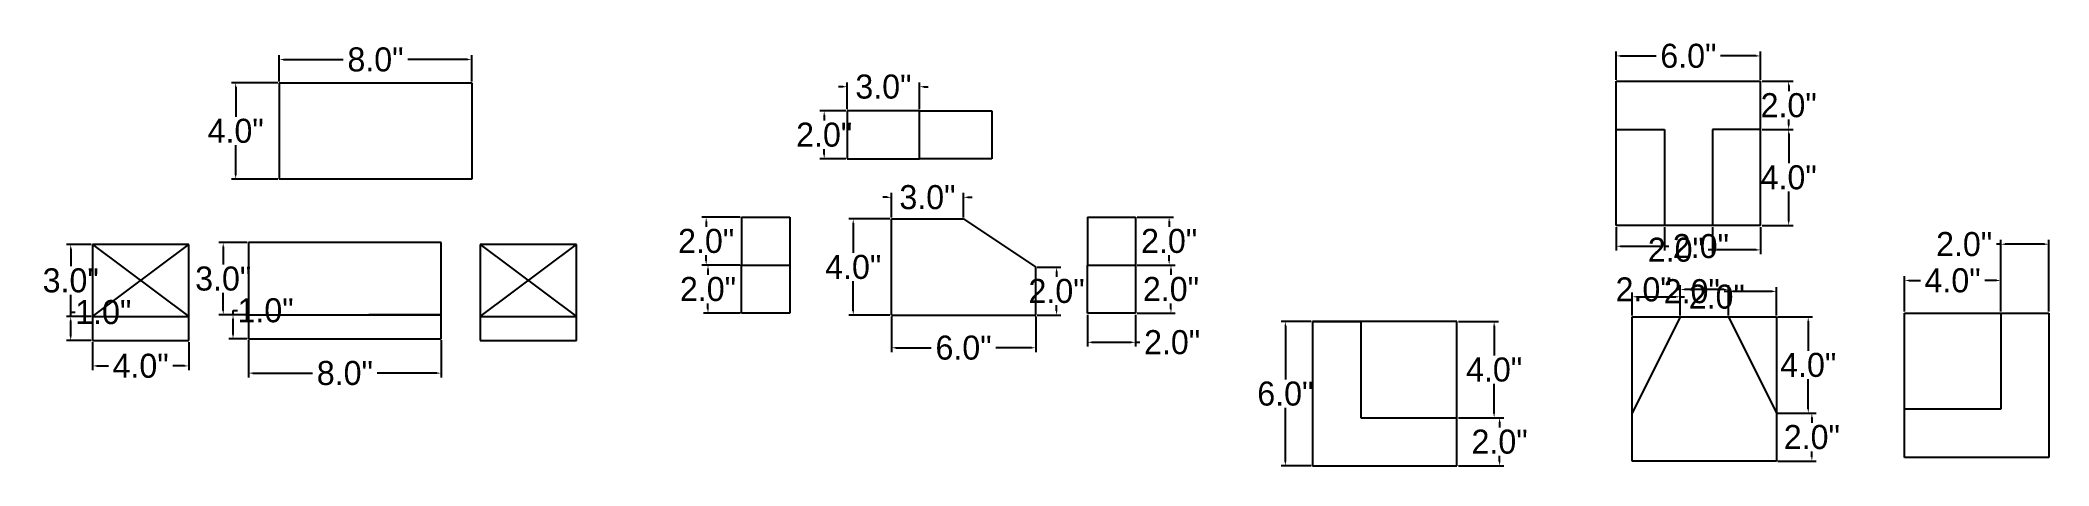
# Model space of a CAD drawing. Header units: inches. Extents: x 18 to 101.4, y 23.4 to 41.1.
import ezdxf

# ---------------------------------------------------------------- set-up
doc = ezdxf.new("R2010")
doc.units = ezdxf.units.IN
doc.header["$MEASUREMENT"] = 0
doc.dimstyles.get("Standard").update_dxf_attribs({"dimtxt": 1, "dimasz": 0.18, "dimexe": 0.18, "dimexo": 0.0625, "dimgap": 0.09, "dimtad": 0, "dimtih": 1, "dimtoh": 1, "dimdec": 1, "dimzin": 0, "dimdsep": 46, "dimlunit": 3, "dimtxsty": 'Standard', "dimcen": 0.09, "dimclrt": 4, "dimadec": 0, "dimazin": 0, "dimtfac": 1, "dimtdec": 1, "dimtofl": 0, "dimtmove": 0, "dimatfit": 3, "dimfxl": 1, "dimtolj": 1, "dimtzin": 0, "dimarcsym": 0})

# ---------------------------------------------------------------- blocks, each defined once
blk = doc.blocks.new('*D4')
at = {"color": 0, "lineweight": -2}
for p, q in [((27.835, 39.305), (25.907, 39.305)), ((26.087, 39.125), (26.087, 37.895)), ((26.087, 35.485), (26.087, 36.715)), ((27.835, 35.305), (25.907, 35.305))]:
    blk.add_line(p, q, dxfattribs=at)
at = {"color": 0}
for points in [[(26.057, 39.125), (26.117, 39.125), (26.087, 39.305)], [(26.057, 35.485), (26.117, 35.485), (26.087, 35.305)]]:
    blk.add_solid(points, dxfattribs=at)
at = {"layer": 'Defpoints', "color": 0}
for p in [(27.898, 39.305), (26.087, 35.305), (27.898, 35.305)]:
    blk.add_point(p, dxfattribs=at)
at = {"color": 4, "insert": (26.087, 37.305), "char_height": 1, "attachment_point": 5}
blk.add_mtext('\\A1;4.0"', dxfattribs=at)
blk = doc.blocks.new('*D8')
at = {"color": 0, "lineweight": -2}
for p, q in [((20.073, 32.586), (19.05, 32.586)), ((19.23, 32.406), (19.23, 31.676)), ((19.23, 29.766), (19.23, 30.496)), ((20.073, 29.586), (19.05, 29.586))]:
    blk.add_line(p, q, dxfattribs=at)
at = {"color": 0}
for points in [[(19.2, 32.406), (19.26, 32.406), (19.23, 32.586)], [(19.2, 29.766), (19.26, 29.766), (19.23, 29.586)]]:
    blk.add_solid(points, dxfattribs=at)
at = {"layer": 'Defpoints', "color": 0}
for p in [(20.136, 32.586), (19.23, 29.586), (20.136, 29.586)]:
    blk.add_point(p, dxfattribs=at)
at = {"color": 4, "insert": (19.23, 31.086), "char_height": 1, "attachment_point": 5}
blk.add_mtext('\\A1;3.0"', dxfattribs=at)
blk = doc.blocks.new('*D9')
at = {"color": 0, "lineweight": -2}
for p, q in [((20.136, 28.523), (20.136, 27.354)), ((24.136, 28.523), (24.136, 27.354)), ((20.316, 27.534), (20.796, 27.534)), ((23.956, 27.534), (23.476, 27.534))]:
    blk.add_line(p, q, dxfattribs=at)
at = {"color": 0}
for points in [[(20.316, 27.564), (20.316, 27.504), (20.136, 27.534)], [(23.956, 27.564), (23.956, 27.504), (24.136, 27.534)]]:
    blk.add_solid(points, dxfattribs=at)
at = {"layer": 'Defpoints', "color": 0}
for p in [(20.136, 28.586), (24.136, 28.586), (20.136, 27.534)]:
    blk.add_point(p, dxfattribs=at)
at = {"color": 4, "insert": (22.136, 27.534), "char_height": 1, "attachment_point": 5}
blk.add_mtext('\\A1;4.0"', dxfattribs=at)
blk = doc.blocks.new('*D10')
at = {"color": 0, "lineweight": -2}
for p, q in [((20.073, 29.586), (19.05, 29.586)), ((19.23, 29.586), (19.23, 29.766)), ((19.23, 29.766), (19.41, 29.766)), ((19.23, 28.766), (19.23, 29.406)), ((20.073, 28.586), (19.05, 28.586))]:
    blk.add_line(p, q, dxfattribs=at)
at = {"color": 0}
for points in [[(19.2, 29.406), (19.26, 29.406), (19.23, 29.586)], [(19.2, 28.766), (19.26, 28.766), (19.23, 28.586)]]:
    blk.add_solid(points, dxfattribs=at)
at = {"layer": 'Defpoints', "color": 0}
for p in [(19.23, 29.586), (20.136, 29.586), (20.136, 28.586)]:
    blk.add_point(p, dxfattribs=at)
at = {"color": 4, "insert": (20.584, 29.766), "char_height": 1, "attachment_point": 5}
blk.add_mtext('\\A1;1.0"', dxfattribs=at)
blk = doc.blocks.new('*D11')
at = {"color": 0, "lineweight": -2}
for p, q in [((26.563, 32.661), (25.389, 32.661)), ((25.569, 32.481), (25.569, 31.751)), ((25.569, 29.841), (25.569, 30.571)), ((26.563, 29.661), (25.389, 29.661))]:
    blk.add_line(p, q, dxfattribs=at)
at = {"color": 0}
for points in [[(25.539, 32.481), (25.599, 32.481), (25.569, 32.661)], [(25.539, 29.841), (25.599, 29.841), (25.569, 29.661)]]:
    blk.add_solid(points, dxfattribs=at)
at = {"layer": 'Defpoints', "color": 0}
for p in [(26.625, 32.661), (25.569, 29.661), (26.625, 29.661)]:
    blk.add_point(p, dxfattribs=at)
at = {"color": 4, "insert": (25.569, 31.161), "char_height": 1, "attachment_point": 5}
blk.add_mtext('\\A1;3.0"', dxfattribs=at)
blk = doc.blocks.new('*D12')
at = {"color": 0, "lineweight": -2}
for p, q in [((26.625, 28.598), (26.625, 27.053)), ((34.625, 28.598), (34.625, 27.053)), ((26.805, 27.233), (29.285, 27.233)), ((34.445, 27.233), (31.965, 27.233))]:
    blk.add_line(p, q, dxfattribs=at)
at = {"color": 0}
for points in [[(26.805, 27.263), (26.805, 27.203), (26.625, 27.233)], [(34.445, 27.263), (34.445, 27.203), (34.625, 27.233)]]:
    blk.add_solid(points, dxfattribs=at)
at = {"layer": 'Defpoints', "color": 0}
for p in [(26.625, 28.661), (34.625, 28.661), (26.625, 27.233)]:
    blk.add_point(p, dxfattribs=at)
at = {"color": 4, "insert": (30.625, 27.233), "char_height": 1, "attachment_point": 5}
blk.add_mtext('\\A1;8.0"', dxfattribs=at)
blk = doc.blocks.new('*D14')
at = {"color": 0, "lineweight": -2}
for p, q in [((26.563, 29.661), (25.796, 29.661)), ((25.976, 29.661), (25.976, 29.841)), ((25.976, 29.841), (26.156, 29.841)), ((25.976, 28.841), (25.976, 29.481)), ((26.563, 28.661), (25.796, 28.661))]:
    blk.add_line(p, q, dxfattribs=at)
at = {"color": 0}
for points in [[(25.946, 29.481), (26.006, 29.481), (25.976, 29.661)], [(25.946, 28.841), (26.006, 28.841), (25.976, 28.661)]]:
    blk.add_solid(points, dxfattribs=at)
at = {"layer": 'Defpoints', "color": 0}
for p in [(25.976, 29.661), (26.625, 29.661), (26.625, 28.661)]:
    blk.add_point(p, dxfattribs=at)
at = {"color": 4, "insert": (27.329, 29.841), "char_height": 1, "attachment_point": 5}
blk.add_mtext('\\A1;1.0"', dxfattribs=at)
blk = doc.blocks.new('*D16')
at = {"color": 0, "lineweight": -2}
for p, q in [((27.898, 39.368), (27.898, 40.455)), ((28.078, 40.275), (30.558, 40.275)), ((35.718, 40.275), (33.238, 40.275)), ((35.898, 39.368), (35.898, 40.455))]:
    blk.add_line(p, q, dxfattribs=at)
at = {"color": 0}
for points in [[(28.078, 40.305), (28.078, 40.245), (27.898, 40.275)], [(35.718, 40.305), (35.718, 40.245), (35.898, 40.275)]]:
    blk.add_solid(points, dxfattribs=at)
at = {"layer": 'Defpoints', "color": 0}
for p in [(35.898, 40.275), (27.898, 39.305), (35.898, 39.305)]:
    blk.add_point(p, dxfattribs=at)
at = {"color": 4, "insert": (31.898, 40.275), "char_height": 1, "attachment_point": 5}
blk.add_mtext('\\A1;8.0"', dxfattribs=at)
blk = doc.blocks.new('*D17')
at = {"color": 0, "lineweight": -2}
for p, q in [((47.052, 33.726), (45.463, 33.726)), ((45.643, 33.546), (45.643, 33.316)), ((47.052, 31.726), (45.463, 31.726)), ((45.643, 31.906), (45.643, 32.136))]:
    blk.add_line(p, q, dxfattribs=at)
at = {"color": 0}
for points in [[(45.613, 33.546), (45.673, 33.546), (45.643, 33.726)], [(45.613, 31.906), (45.673, 31.906), (45.643, 31.726)]]:
    blk.add_solid(points, dxfattribs=at)
at = {"layer": 'Defpoints', "color": 0}
for p in [(47.114, 33.726), (45.643, 31.726), (47.114, 31.726)]:
    blk.add_point(p, dxfattribs=at)
at = {"color": 4, "insert": (45.643, 32.726), "char_height": 1, "attachment_point": 5}
blk.add_mtext('\\A1;2.0"', dxfattribs=at)
blk = doc.blocks.new('*D18')
at = {"color": 0, "lineweight": -2}
for p, q in [((47.052, 31.726), (45.538, 31.726)), ((45.718, 31.546), (45.718, 31.316)), ((45.718, 29.906), (45.718, 30.136)), ((47.052, 29.726), (45.538, 29.726))]:
    blk.add_line(p, q, dxfattribs=at)
at = {"color": 0}
for points in [[(45.688, 31.546), (45.748, 31.546), (45.718, 31.726)], [(45.688, 29.906), (45.748, 29.906), (45.718, 29.726)]]:
    blk.add_solid(points, dxfattribs=at)
at = {"layer": 'Defpoints', "color": 0}
for p in [(45.718, 31.726), (47.114, 31.726), (47.114, 29.726)]:
    blk.add_point(p, dxfattribs=at)
at = {"color": 4, "insert": (45.718, 30.726), "char_height": 1, "attachment_point": 5}
blk.add_mtext('\\A1;2.0"', dxfattribs=at)
blk = doc.blocks.new('*D19')
at = {"color": 0, "lineweight": -2}
for p, q in [((51.509, 38.207), (51.509, 39.325)), ((54.509, 38.207), (54.509, 39.325)), ((51.329, 39.145), (51.149, 39.145)), ((54.689, 39.145), (54.869, 39.145))]:
    blk.add_line(p, q, dxfattribs=at)
at = {"color": 0}
for points in [[(51.329, 39.175), (51.329, 39.115), (51.509, 39.145)], [(54.689, 39.175), (54.689, 39.115), (54.509, 39.145)]]:
    blk.add_solid(points, dxfattribs=at)
at = {"layer": 'Defpoints', "color": 0}
for p in [(51.509, 39.145), (51.509, 38.145), (54.509, 38.145)]:
    blk.add_point(p, dxfattribs=at)
at = {"color": 4, "insert": (53.009, 39.145), "char_height": 1, "attachment_point": 5}
blk.add_mtext('\\A1;3.0"', dxfattribs=at)
blk = doc.blocks.new('*D20')
at = {"color": 0, "lineweight": -2}
for p, q in [((51.447, 38.145), (50.368, 38.145)), ((50.548, 37.965), (50.548, 37.735)), ((51.447, 36.145), (50.368, 36.145)), ((50.548, 36.325), (50.548, 36.555))]:
    blk.add_line(p, q, dxfattribs=at)
at = {"color": 0}
for points in [[(50.518, 37.965), (50.578, 37.965), (50.548, 38.145)], [(50.518, 36.325), (50.578, 36.325), (50.548, 36.145)]]:
    blk.add_solid(points, dxfattribs=at)
at = {"layer": 'Defpoints', "color": 0}
for p in [(51.509, 38.145), (50.548, 36.145), (51.509, 36.145)]:
    blk.add_point(p, dxfattribs=at)
at = {"color": 4, "insert": (50.548, 37.145), "char_height": 1, "attachment_point": 5}
blk.add_mtext('\\A1;2.0"', dxfattribs=at)
blk = doc.blocks.new('*D21')
at = {"color": 0, "lineweight": -2}
for p, q in [((53.278, 33.645), (51.575, 33.645)), ((51.755, 33.465), (51.755, 32.235)), ((51.755, 29.825), (51.755, 31.055)), ((53.278, 29.645), (51.575, 29.645))]:
    blk.add_line(p, q, dxfattribs=at)
at = {"color": 0}
for points in [[(51.725, 33.465), (51.785, 33.465), (51.755, 33.645)], [(51.725, 29.825), (51.785, 29.825), (51.755, 29.645)]]:
    blk.add_solid(points, dxfattribs=at)
at = {"layer": 'Defpoints', "color": 0}
for p in [(53.34, 33.645), (51.755, 29.645), (53.34, 29.645)]:
    blk.add_point(p, dxfattribs=at)
at = {"color": 4, "insert": (51.755, 31.645), "char_height": 1, "attachment_point": 5}
blk.add_mtext('\\A1;4.0"', dxfattribs=at)
blk = doc.blocks.new('*D22')
at = {"color": 0, "lineweight": -2}
for p, q in [((53.34, 29.583), (53.34, 28.108)), ((59.34, 29.583), (59.34, 28.108)), ((53.52, 28.288), (55, 28.288)), ((59.16, 28.288), (57.68, 28.288))]:
    blk.add_line(p, q, dxfattribs=at)
at = {"color": 0}
for points in [[(53.52, 28.318), (53.52, 28.258), (53.34, 28.288)], [(59.16, 28.318), (59.16, 28.258), (59.34, 28.288)]]:
    blk.add_solid(points, dxfattribs=at)
at = {"layer": 'Defpoints', "color": 0}
for p in [(53.34, 29.645), (59.34, 29.645), (53.34, 28.288)]:
    blk.add_point(p, dxfattribs=at)
at = {"color": 4, "insert": (56.34, 28.288), "char_height": 1, "attachment_point": 5}
blk.add_mtext('\\A1;6.0"', dxfattribs=at)
blk = doc.blocks.new('*D23')
at = {"color": 0, "lineweight": -2}
for p, q in [((53.16, 34.546), (52.98, 34.546)), ((53.34, 33.708), (53.34, 34.726)), ((56.34, 33.708), (56.34, 34.726)), ((56.52, 34.546), (56.7, 34.546))]:
    blk.add_line(p, q, dxfattribs=at)
at = {"color": 0}
for points in [[(53.16, 34.576), (53.16, 34.516), (53.34, 34.546)], [(56.52, 34.576), (56.52, 34.516), (56.34, 34.546)]]:
    blk.add_solid(points, dxfattribs=at)
at = {"layer": 'Defpoints', "color": 0}
for p in [(56.34, 34.546), (53.34, 33.645), (56.34, 33.645)]:
    blk.add_point(p, dxfattribs=at)
at = {"color": 4, "insert": (54.84, 34.546), "char_height": 1, "attachment_point": 5}
blk.add_mtext('\\A1;3.0"', dxfattribs=at)
blk = doc.blocks.new('*D24')
at = {"color": 0, "lineweight": -2}
for p, q in [((59.403, 31.645), (60.387, 31.645)), ((60.207, 31.465), (60.207, 31.235)), ((59.403, 29.645), (60.387, 29.645)), ((60.207, 29.825), (60.207, 30.055))]:
    blk.add_line(p, q, dxfattribs=at)
at = {"color": 0}
for points in [[(60.177, 31.465), (60.237, 31.465), (60.207, 31.645)], [(60.177, 29.825), (60.237, 29.825), (60.207, 29.645)]]:
    blk.add_solid(points, dxfattribs=at)
at = {"layer": 'Defpoints', "color": 0}
for p in [(59.34, 31.645), (59.34, 29.645), (60.207, 29.645)]:
    blk.add_point(p, dxfattribs=at)
at = {"color": 4, "insert": (60.207, 30.645), "char_height": 1, "attachment_point": 5}
blk.add_mtext('\\A1;2.0"', dxfattribs=at)
blk = doc.blocks.new('*D25')
at = {"color": 0, "lineweight": -2}
for p, q in [((63.553, 33.726), (65.066, 33.726)), ((64.886, 33.546), (64.886, 33.316)), ((63.553, 31.726), (65.066, 31.726)), ((64.886, 31.906), (64.886, 32.136))]:
    blk.add_line(p, q, dxfattribs=at)
at = {"color": 0}
for points in [[(64.856, 33.546), (64.916, 33.546), (64.886, 33.726)], [(64.856, 31.906), (64.916, 31.906), (64.886, 31.726)]]:
    blk.add_solid(points, dxfattribs=at)
at = {"layer": 'Defpoints', "color": 0}
for p in [(63.49, 33.726), (64.886, 33.726), (63.49, 31.726)]:
    blk.add_point(p, dxfattribs=at)
at = {"color": 4, "insert": (64.886, 32.726), "char_height": 1, "attachment_point": 5}
blk.add_mtext('\\A1;2.0"', dxfattribs=at)
blk = doc.blocks.new('*D26')
at = {"color": 0, "lineweight": -2}
for p, q in [((63.553, 31.726), (65.142, 31.726)), ((64.962, 31.546), (64.962, 31.316)), ((64.962, 29.906), (64.962, 30.136)), ((63.553, 29.726), (65.142, 29.726))]:
    blk.add_line(p, q, dxfattribs=at)
at = {"color": 0}
for points in [[(64.932, 31.546), (64.992, 31.546), (64.962, 31.726)], [(64.932, 29.906), (64.992, 29.906), (64.962, 29.726)]]:
    blk.add_solid(points, dxfattribs=at)
at = {"layer": 'Defpoints', "color": 0}
for p in [(63.49, 31.726), (64.962, 31.726), (63.49, 29.726)]:
    blk.add_point(p, dxfattribs=at)
at = {"color": 4, "insert": (64.962, 30.726), "char_height": 1, "attachment_point": 5}
blk.add_mtext('\\A1;2.0"', dxfattribs=at)
blk = doc.blocks.new('*D27')
at = {"color": 0, "lineweight": -2}
for p, q in [((61.49, 29.664), (61.49, 28.335)), ((63.49, 29.664), (63.49, 28.335)), ((61.67, 28.515), (63.31, 28.515)), ((63.49, 28.515), (63.67, 28.515))]:
    blk.add_line(p, q, dxfattribs=at)
at = {"color": 0}
for points in [[(61.67, 28.545), (61.67, 28.485), (61.49, 28.515)], [(63.31, 28.545), (63.31, 28.485), (63.49, 28.515)]]:
    blk.add_solid(points, dxfattribs=at)
at = {"layer": 'Defpoints', "color": 0}
for p in [(61.49, 29.726), (63.49, 29.726), (63.49, 28.515)]:
    blk.add_point(p, dxfattribs=at)
at = {"color": 4, "insert": (65.01, 28.515), "char_height": 1, "attachment_point": 5}
blk.add_mtext('\\A1;2.0"', dxfattribs=at)
blk = doc.blocks.new('*D29')
at = {"color": 0, "lineweight": -2}
for p, q in [((70.785, 29.377), (69.536, 29.377)), ((69.716, 29.197), (69.716, 26.967)), ((69.716, 23.557), (69.716, 25.787)), ((70.785, 23.377), (69.536, 23.377))]:
    blk.add_line(p, q, dxfattribs=at)
at = {"color": 0}
for points in [[(69.686, 29.197), (69.746, 29.197), (69.716, 29.377)], [(69.686, 23.557), (69.746, 23.557), (69.716, 23.377)]]:
    blk.add_solid(points, dxfattribs=at)
at = {"layer": 'Defpoints', "color": 0}
for p in [(70.848, 29.377), (69.716, 23.377), (70.848, 23.377)]:
    blk.add_point(p, dxfattribs=at)
at = {"color": 4, "insert": (69.716, 26.377), "char_height": 1, "attachment_point": 5}
blk.add_mtext('\\A1;6.0"', dxfattribs=at)
blk = doc.blocks.new('*D30')
at = {"color": 0, "lineweight": -2}
for p, q in [((76.91, 29.377), (78.574, 29.377)), ((78.394, 29.197), (78.394, 27.967)), ((78.394, 25.557), (78.394, 26.787)), ((76.91, 25.377), (78.574, 25.377))]:
    blk.add_line(p, q, dxfattribs=at)
at = {"color": 0}
for points in [[(78.364, 29.197), (78.424, 29.197), (78.394, 29.377)], [(78.364, 25.557), (78.424, 25.557), (78.394, 25.377)]]:
    blk.add_solid(points, dxfattribs=at)
at = {"layer": 'Defpoints', "color": 0}
for p in [(76.848, 29.377), (76.848, 25.377), (78.394, 25.377)]:
    blk.add_point(p, dxfattribs=at)
at = {"color": 4, "insert": (78.394, 27.377), "char_height": 1, "attachment_point": 5}
blk.add_mtext('\\A1;4.0"', dxfattribs=at)
blk = doc.blocks.new('*D31')
at = {"color": 0, "lineweight": -2}
for p, q in [((76.91, 25.377), (78.801, 25.377)), ((78.621, 25.197), (78.621, 24.967)), ((76.91, 23.377), (78.801, 23.377)), ((78.621, 23.557), (78.621, 23.787))]:
    blk.add_line(p, q, dxfattribs=at)
at = {"color": 0}
for points in [[(78.591, 25.197), (78.651, 25.197), (78.621, 25.377)], [(78.591, 23.557), (78.651, 23.557), (78.621, 23.377)]]:
    blk.add_solid(points, dxfattribs=at)
at = {"layer": 'Defpoints', "color": 0}
for p in [(76.848, 25.377), (78.621, 25.377), (76.848, 23.377)]:
    blk.add_point(p, dxfattribs=at)
at = {"color": 4, "insert": (78.621, 24.377), "char_height": 1, "attachment_point": 5}
blk.add_mtext('\\A1;2.0"', dxfattribs=at)
blk = doc.blocks.new('*D32')
at = {"color": 0, "lineweight": -2}
for p, q in [((83.468, 39.433), (83.468, 40.606)), ((83.648, 40.426), (85.128, 40.426)), ((89.288, 40.426), (87.808, 40.426)), ((89.468, 39.433), (89.468, 40.606))]:
    blk.add_line(p, q, dxfattribs=at)
at = {"color": 0}
for points in [[(83.648, 40.456), (83.648, 40.396), (83.468, 40.426)], [(89.288, 40.456), (89.288, 40.396), (89.468, 40.426)]]:
    blk.add_solid(points, dxfattribs=at)
at = {"layer": 'Defpoints', "color": 0}
for p in [(83.468, 40.426), (83.468, 39.371), (89.468, 39.371)]:
    blk.add_point(p, dxfattribs=at)
at = {"color": 4, "insert": (86.468, 40.426), "char_height": 1, "attachment_point": 5}
blk.add_mtext('\\A1;6.0"', dxfattribs=at)
blk = doc.blocks.new('*D33')
at = {"color": 0, "lineweight": -2}
for p, q in [((89.531, 39.371), (90.817, 39.371)), ((90.637, 39.191), (90.637, 38.961)), ((90.637, 37.551), (90.637, 37.781)), ((89.531, 37.371), (90.817, 37.371))]:
    blk.add_line(p, q, dxfattribs=at)
at = {"color": 0}
for points in [[(90.607, 39.191), (90.667, 39.191), (90.637, 39.371)], [(90.607, 37.551), (90.667, 37.551), (90.637, 37.371)]]:
    blk.add_solid(points, dxfattribs=at)
at = {"layer": 'Defpoints', "color": 0}
for p in [(89.468, 39.371), (89.468, 37.371), (90.637, 37.371)]:
    blk.add_point(p, dxfattribs=at)
at = {"color": 4, "insert": (90.637, 38.371), "char_height": 1, "attachment_point": 5}
blk.add_mtext('\\A1;2.0"', dxfattribs=at)
blk = doc.blocks.new('*D34')
at = {"color": 0, "lineweight": -2}
for p, q in [((89.531, 37.371), (90.817, 37.371)), ((90.637, 37.191), (90.637, 35.961)), ((90.637, 33.551), (90.637, 34.781)), ((89.531, 33.371), (90.817, 33.371))]:
    blk.add_line(p, q, dxfattribs=at)
at = {"color": 0}
for points in [[(90.607, 37.191), (90.667, 37.191), (90.637, 37.371)], [(90.607, 33.551), (90.667, 33.551), (90.637, 33.371)]]:
    blk.add_solid(points, dxfattribs=at)
at = {"layer": 'Defpoints', "color": 0}
for p in [(89.468, 37.371), (90.637, 37.371), (89.468, 33.371)]:
    blk.add_point(p, dxfattribs=at)
at = {"color": 4, "insert": (90.637, 35.371), "char_height": 1, "attachment_point": 5}
blk.add_mtext('\\A1;4.0"', dxfattribs=at)
blk = doc.blocks.new('*D35')
at = {"color": 0, "lineweight": -2}
for p, q in [((83.468, 33.308), (83.468, 32.33)), ((85.468, 33.308), (85.468, 32.33)), ((83.648, 32.51), (85.288, 32.51)), ((85.468, 32.51), (85.648, 32.51))]:
    blk.add_line(p, q, dxfattribs=at)
at = {"color": 0}
for points in [[(83.648, 32.54), (83.648, 32.48), (83.468, 32.51)], [(85.288, 32.54), (85.288, 32.48), (85.468, 32.51)]]:
    blk.add_solid(points, dxfattribs=at)
at = {"layer": 'Defpoints', "color": 0}
for p in [(83.468, 33.371), (85.468, 33.371), (85.468, 32.51)]:
    blk.add_point(p, dxfattribs=at)
at = {"color": 4, "insert": (86.988, 32.51), "char_height": 1, "attachment_point": 5}
blk.add_mtext('\\A1;2.0"', dxfattribs=at)
blk = doc.blocks.new('*D36')
at = {"color": 0, "lineweight": -2}
for p, q in [((87.468, 33.308), (87.468, 32.179)), ((89.468, 33.308), (89.468, 32.179)), ((87.468, 32.359), (87.288, 32.359)), ((89.288, 32.359), (87.648, 32.359))]:
    blk.add_line(p, q, dxfattribs=at)
at = {"color": 0}
for points in [[(87.648, 32.389), (87.648, 32.329), (87.468, 32.359)], [(89.288, 32.389), (89.288, 32.329), (89.468, 32.359)]]:
    blk.add_solid(points, dxfattribs=at)
at = {"layer": 'Defpoints', "color": 0}
for p in [(87.468, 33.371), (89.468, 33.371), (87.468, 32.359)]:
    blk.add_point(p, dxfattribs=at)
at = {"color": 4, "insert": (85.948, 32.359), "char_height": 1, "attachment_point": 5}
blk.add_mtext('\\A1;2.0"', dxfattribs=at)
blk = doc.blocks.new('*D38')
at = {"color": 0, "lineweight": -2}
for p, q in [((84.129, 29.632), (84.129, 30.588)), ((84.309, 30.408), (85.949, 30.408)), ((86.129, 29.632), (86.129, 30.588)), ((86.129, 30.408), (86.309, 30.408))]:
    blk.add_line(p, q, dxfattribs=at)
at = {"color": 0}
for points in [[(84.309, 30.438), (84.309, 30.378), (84.129, 30.408)], [(85.949, 30.438), (85.949, 30.378), (86.129, 30.408)]]:
    blk.add_solid(points, dxfattribs=at)
at = {"layer": 'Defpoints', "color": 0}
for p in [(86.129, 30.408), (84.129, 29.57), (86.129, 29.57)]:
    blk.add_point(p, dxfattribs=at)
at = {"color": 4, "insert": (87.649, 30.408), "char_height": 1, "attachment_point": 5}
blk.add_mtext('\\A1;2.0"', dxfattribs=at)
blk = doc.blocks.new('*D39')
at = {"color": 0, "lineweight": -2}
for p, q in [((88.129, 30.635), (87.949, 30.635)), ((88.129, 29.632), (88.129, 30.815)), ((89.949, 30.635), (88.309, 30.635)), ((90.129, 29.632), (90.129, 30.815))]:
    blk.add_line(p, q, dxfattribs=at)
at = {"color": 0}
for points in [[(88.309, 30.665), (88.309, 30.605), (88.129, 30.635)], [(89.949, 30.665), (89.949, 30.605), (90.129, 30.635)]]:
    blk.add_solid(points, dxfattribs=at)
at = {"layer": 'Defpoints', "color": 0}
for p in [(88.129, 30.635), (88.129, 29.57), (90.129, 29.57)]:
    blk.add_point(p, dxfattribs=at)
at = {"color": 4, "insert": (86.609, 30.635), "char_height": 1, "attachment_point": 5}
blk.add_mtext('\\A1;2.0"', dxfattribs=at)
blk = doc.blocks.new('*D41')
at = {"color": 0, "lineweight": -2}
for p, q in [((86.129, 30.71), (85.949, 30.71)), ((86.129, 29.632), (86.129, 30.89)), ((87.949, 30.71), (86.309, 30.71)), ((88.129, 29.632), (88.129, 30.89))]:
    blk.add_line(p, q, dxfattribs=at)
at = {"color": 0}
for points in [[(86.309, 30.74), (86.309, 30.68), (86.129, 30.71)], [(87.949, 30.74), (87.949, 30.68), (88.129, 30.71)]]:
    blk.add_solid(points, dxfattribs=at)
at = {"layer": 'Defpoints', "color": 0}
for p in [(86.129, 30.71), (86.129, 29.57), (88.129, 29.57)]:
    blk.add_point(p, dxfattribs=at)
at = {"color": 4, "insert": (84.609, 30.71), "char_height": 1, "attachment_point": 5}
blk.add_mtext('\\A1;2.0"', dxfattribs=at)
blk = doc.blocks.new('*D42')
at = {"color": 0, "lineweight": -2}
for p, q in [((90.192, 29.57), (91.629, 29.57)), ((91.449, 29.39), (91.449, 28.16)), ((91.449, 25.75), (91.449, 26.98)), ((90.192, 25.57), (91.629, 25.57))]:
    blk.add_line(p, q, dxfattribs=at)
at = {"color": 0}
for points in [[(91.419, 29.39), (91.479, 29.39), (91.449, 29.57)], [(91.419, 25.75), (91.479, 25.75), (91.449, 25.57)]]:
    blk.add_solid(points, dxfattribs=at)
at = {"layer": 'Defpoints', "color": 0}
for p in [(90.129, 29.57), (90.129, 25.57), (91.449, 25.57)]:
    blk.add_point(p, dxfattribs=at)
at = {"color": 4, "insert": (91.449, 27.57), "char_height": 1, "attachment_point": 5}
blk.add_mtext('\\A1;4.0"', dxfattribs=at)
blk = doc.blocks.new('*D43')
at = {"color": 0, "lineweight": -2}
for p, q in [((90.192, 25.57), (91.78, 25.57)), ((91.6, 25.39), (91.6, 25.16)), ((90.192, 23.57), (91.78, 23.57)), ((91.6, 23.75), (91.6, 23.98))]:
    blk.add_line(p, q, dxfattribs=at)
at = {"color": 0}
for points in [[(91.57, 25.39), (91.63, 25.39), (91.6, 25.57)], [(91.57, 23.75), (91.63, 23.75), (91.6, 23.57)]]:
    blk.add_solid(points, dxfattribs=at)
at = {"layer": 'Defpoints', "color": 0}
for p in [(90.129, 25.57), (91.6, 25.57), (90.129, 23.57)]:
    blk.add_point(p, dxfattribs=at)
at = {"color": 4, "insert": (91.6, 24.57), "char_height": 1, "attachment_point": 5}
blk.add_mtext('\\A1;2.0"', dxfattribs=at)
blk = doc.blocks.new('*D44')
at = {"color": 0, "lineweight": -2}
for p, q in [((95.449, 29.792), (95.449, 31.267)), ((95.629, 31.087), (96.109, 31.087)), ((99.269, 31.087), (98.789, 31.087)), ((99.449, 29.792), (99.449, 31.267))]:
    blk.add_line(p, q, dxfattribs=at)
at = {"color": 0}
for points in [[(95.629, 31.117), (95.629, 31.057), (95.449, 31.087)], [(99.269, 31.117), (99.269, 31.057), (99.449, 31.087)]]:
    blk.add_solid(points, dxfattribs=at)
at = {"layer": 'Defpoints', "color": 0}
for p in [(99.449, 31.087), (95.449, 29.73), (99.449, 29.73)]:
    blk.add_point(p, dxfattribs=at)
at = {"color": 4, "insert": (97.449, 31.087), "char_height": 1, "attachment_point": 5}
blk.add_mtext('\\A1;4.0"', dxfattribs=at)
blk = doc.blocks.new('*D46')
at = {"color": 0, "lineweight": -2}
for p, q in [((99.449, 32.595), (99.269, 32.595)), ((99.449, 29.792), (99.449, 32.775)), ((101.269, 32.595), (99.629, 32.595)), ((101.449, 29.792), (101.449, 32.775))]:
    blk.add_line(p, q, dxfattribs=at)
at = {"color": 0}
for points in [[(99.629, 32.625), (99.629, 32.565), (99.449, 32.595)], [(101.269, 32.625), (101.269, 32.565), (101.449, 32.595)]]:
    blk.add_solid(points, dxfattribs=at)
at = {"layer": 'Defpoints', "color": 0}
for p in [(99.449, 32.595), (99.449, 29.73), (101.449, 29.73)]:
    blk.add_point(p, dxfattribs=at)
at = {"color": 4, "insert": (97.929, 32.595), "char_height": 1, "attachment_point": 5}
blk.add_mtext('\\A1;2.0"', dxfattribs=at)

msp = doc.modelspace()

# ---------------------------------------------------------------- linework, layer by layer
for p, q in [((27.898, 39.305), (27.898, 35.305)), ((27.898, 39.305), (27.898, 39.305)), ((27.898, 39.305), (35.898, 39.305)), ((35.898, 39.305), (35.898, 35.305)), ((83.468, 39.371), (89.468, 39.371)), ((83.468, 37.371), (83.468, 39.371)), ((89.468, 37.371), (89.468, 39.371)), ((51.509, 38.145), (51.509, 36.145)), ((54.509, 38.145), (51.509, 38.145)), ((54.509, 36.145), (54.509, 38.145)), ((54.509, 38.145), (57.509, 38.145)), ((57.509, 38.145), (57.509, 36.145)), ((83.468, 33.371), (83.468, 37.371)), ((83.468, 37.371), (85.468, 37.371)), ((85.468, 37.371), (85.468, 33.371)), ((89.468, 37.371), (87.468, 37.371)), ((87.468, 37.371), (87.468, 33.371)), ((89.468, 33.371), (89.468, 37.371)), ((51.509, 36.145), (54.509, 36.145)), ((57.509, 36.145), (54.509, 36.145)), ((35.898, 35.305), (27.898, 35.305)), ((47.114, 33.726), (47.114, 31.726)), ((47.114, 33.726), (49.114, 33.726)), ((49.114, 33.726), (49.114, 33.726)), ((49.114, 33.726), (49.114, 31.726)), ((53.34, 29.645), (53.34, 33.645)), ((53.34, 33.645), (56.34, 33.645)), ((56.34, 33.645), (59.34, 31.645)), ((61.49, 33.726), (61.49, 31.726)), ((61.49, 33.726), (63.49, 33.726)), ((63.49, 33.726), (63.49, 33.726)), ((63.49, 33.726), (63.49, 31.726)), ((20.136, 32.586), (20.136, 29.586)), ((24.136, 32.586), (20.136, 32.586)), ((20.136, 32.586), (24.136, 29.586)), ((20.136, 29.586), (24.136, 32.586)), ((24.136, 29.586), (24.136, 32.586)), ((26.625, 32.661), (26.625, 29.661)), ((34.625, 32.661), (26.625, 32.661)), ((34.625, 29.661), (34.625, 32.661)), ((36.247, 32.586), (36.247, 29.586)), ((40.247, 32.586), (36.247, 32.586)), ((36.247, 32.586), (40.247, 29.586)), ((36.247, 29.586), (40.247, 32.586)), ((40.247, 29.586), (40.247, 32.586)), ((85.468, 33.371), (83.468, 33.371)), ((87.468, 33.371), (85.468, 33.371)), ((89.468, 33.371), (87.468, 33.371)), ((47.114, 31.726), (49.114, 31.726)), ((47.114, 29.726), (47.114, 31.726)), ((49.114, 31.726), (49.114, 29.726)), ((61.49, 31.726), (63.49, 31.726)), ((61.49, 29.726), (61.49, 31.726)), ((63.49, 31.726), (63.49, 29.726)), ((59.34, 29.645), (59.34, 31.645)), ((20.136, 29.586), (24.136, 29.586)), ((20.136, 29.586), (20.136, 28.586)), ((24.136, 28.586), (24.136, 29.586)), ((26.625, 29.661), (34.625, 29.661)), ((26.625, 29.661), (26.625, 28.661)), ((34.625, 29.661), (31.625, 29.661)), ((34.625, 28.661), (34.625, 29.661)), ((36.247, 29.586), (40.247, 29.586)), ((36.247, 29.586), (36.247, 28.586)), ((40.247, 28.586), (40.247, 29.586)), ((49.114, 29.726), (47.114, 29.726)), ((53.34, 29.645), (59.34, 29.645)), ((63.49, 29.726), (61.49, 29.726)), ((70.848, 29.377), (70.848, 23.377)), ((70.848, 29.377), (72.848, 29.377)), ((76.848, 29.377), (70.848, 29.377)), ((72.848, 29.377), (72.848, 25.377)), ((76.848, 25.377), (76.848, 29.377)), ((84.129, 29.57), (86.129, 29.57)), ((84.129, 25.57), (84.129, 29.57)), ((86.129, 29.57), (84.129, 25.57)), ((86.129, 29.57), (88.129, 29.57)), ((88.129, 29.57), (90.129, 29.57)), ((88.129, 29.57), (90.129, 25.57)), ((90.129, 29.57), (90.129, 25.57)), ((95.449, 29.73), (99.449, 29.73)), ((95.449, 27.73), (95.449, 29.73)), ((95.449, 25.73), (95.449, 29.73)), ((99.449, 29.73), (101.449, 29.73)), ((99.449, 29.73), (99.449, 25.73)), ((101.449, 29.73), (101.449, 23.73)), ((20.136, 28.586), (24.136, 28.586)), ((24.136, 28.586), (24.136, 28.586)), ((26.625, 28.661), (34.625, 28.661)), ((36.247, 28.586), (40.247, 28.586)), ((40.247, 28.586), (40.247, 28.586)), ((95.449, 23.73), (95.449, 27.73)), ((72.848, 25.377), (76.848, 25.377)), ((76.848, 23.377), (76.848, 25.377)), ((84.129, 23.57), (84.129, 25.57)), ((90.129, 25.57), (90.129, 23.57)), ((99.449, 25.73), (95.449, 25.73)), ((70.848, 23.377), (76.848, 23.377)), ((90.129, 23.57), (84.129, 23.57)), ((101.449, 23.73), (95.449, 23.73))]:
    msp.add_line(p, q)

# ---------------------------------------------------------------- dimensions: what is measured, and where the dimension line sits
for base, p1, p2, picture, middle in [((35.898, 40.275), (27.898, 39.305), (35.898, 39.305), '*D16', (31.898, 40.275)), ((83.468, 40.426), (89.468, 39.371), (83.468, 39.371), '*D32', (86.468, 40.426)), ((51.509, 39.145), (54.509, 38.145), (51.509, 38.145), '*D19', (53.009, 39.145)), ((56.34, 34.546), (53.34, 33.645), (56.34, 33.645), '*D23', (54.84, 34.546)), ((85.468, 32.51), (83.468, 33.371), (85.468, 33.371), '*D35', (86.988, 32.51)), ((87.468, 32.359), (89.468, 33.371), (87.468, 33.371), '*D36', (85.948, 32.359)), ((99.449, 32.595), (101.449, 29.73), (99.449, 29.73), '*D46', (97.929, 32.595)), ((99.449, 31.087), (95.449, 29.73), (99.449, 29.73), '*D44', (97.449, 31.087)), ((86.129, 30.71), (88.129, 29.57), (86.129, 29.57), '*D41', (84.609, 30.71)), ((86.129, 30.408), (84.129, 29.57), (86.129, 29.57), '*D38', (87.649, 30.408)), ((88.129, 30.635), (90.129, 29.57), (88.129, 29.57), '*D39', (86.609, 30.635)), ((53.34, 28.288), (59.34, 29.645), (53.34, 29.645), '*D22', (56.34, 28.288)), ((63.49, 28.515), (61.49, 29.726), (63.49, 29.726), '*D27', (65.01, 28.515)), ((20.136, 27.534), (24.136, 28.586), (20.136, 28.586), '*D9', (22.136, 27.534)), ((26.625, 27.233), (34.625, 28.661), (26.625, 28.661), '*D12', (30.625, 27.233))]:
    dim = msp.add_linear_dim(base=base, p1=p1, p2=p2, dimstyle='Standard')
    dim.commit()
    dim.dimension.update_dxf_attribs({"geometry": picture, "text_midpoint": middle})
for base, p1, p2, picture, middle in [((26.087, 35.305), (27.898, 39.305), (27.898, 35.305), '*D4', (26.087, 37.305)), ((90.637, 37.371), (89.468, 39.371), (89.468, 37.371), '*D33', (90.637, 38.371)), ((50.548, 36.145), (51.509, 38.145), (51.509, 36.145), '*D20', (50.548, 37.145)), ((90.637, 37.371), (89.468, 33.371), (89.468, 37.371), '*D34', (90.637, 35.371)), ((45.643, 31.726), (47.114, 33.726), (47.114, 31.726), '*D17', (45.643, 32.726)), ((51.755, 29.645), (53.34, 33.645), (53.34, 29.645), '*D21', (51.755, 31.645)), ((64.886, 33.726), (63.49, 31.726), (63.49, 33.726), '*D25', (64.886, 32.726)), ((19.23, 29.586), (20.136, 32.586), (20.136, 29.586), '*D8', (19.23, 31.086)), ((25.569, 29.661), (26.625, 32.661), (26.625, 29.661), '*D11', (25.569, 31.161)), ((45.718, 31.726), (47.114, 29.726), (47.114, 31.726), '*D18', (45.718, 30.726)), ((64.962, 31.726), (63.49, 29.726), (63.49, 31.726), '*D26', (64.962, 30.726)), ((60.207, 29.645), (59.34, 31.645), (59.34, 29.645), '*D24', (60.207, 30.645)), ((19.23, 29.586), (20.136, 28.586), (20.136, 29.586), '*D10', (20.584, 29.766)), ((25.976, 29.661), (26.625, 28.661), (26.625, 29.661), '*D14', (27.329, 29.841)), ((69.716, 23.377), (70.848, 29.377), (70.848, 23.377), '*D29', (69.716, 26.377)), ((78.394, 25.377), (76.848, 29.377), (76.848, 25.377), '*D30', (78.394, 27.377)), ((91.449, 25.57), (90.129, 29.57), (90.129, 25.57), '*D42', (91.449, 27.57)), ((78.621, 25.377), (76.848, 23.377), (76.848, 25.377), '*D31', (78.621, 24.377)), ((91.6, 25.57), (90.129, 23.57), (90.129, 25.57), '*D43', (91.6, 24.57))]:
    dim = msp.add_linear_dim(base=base, p1=p1, p2=p2, angle=90, dimstyle='Standard')
    dim.commit()
    dim.dimension.update_dxf_attribs({"geometry": picture, "text_midpoint": middle})

doc.saveas('drawing.dxf')
